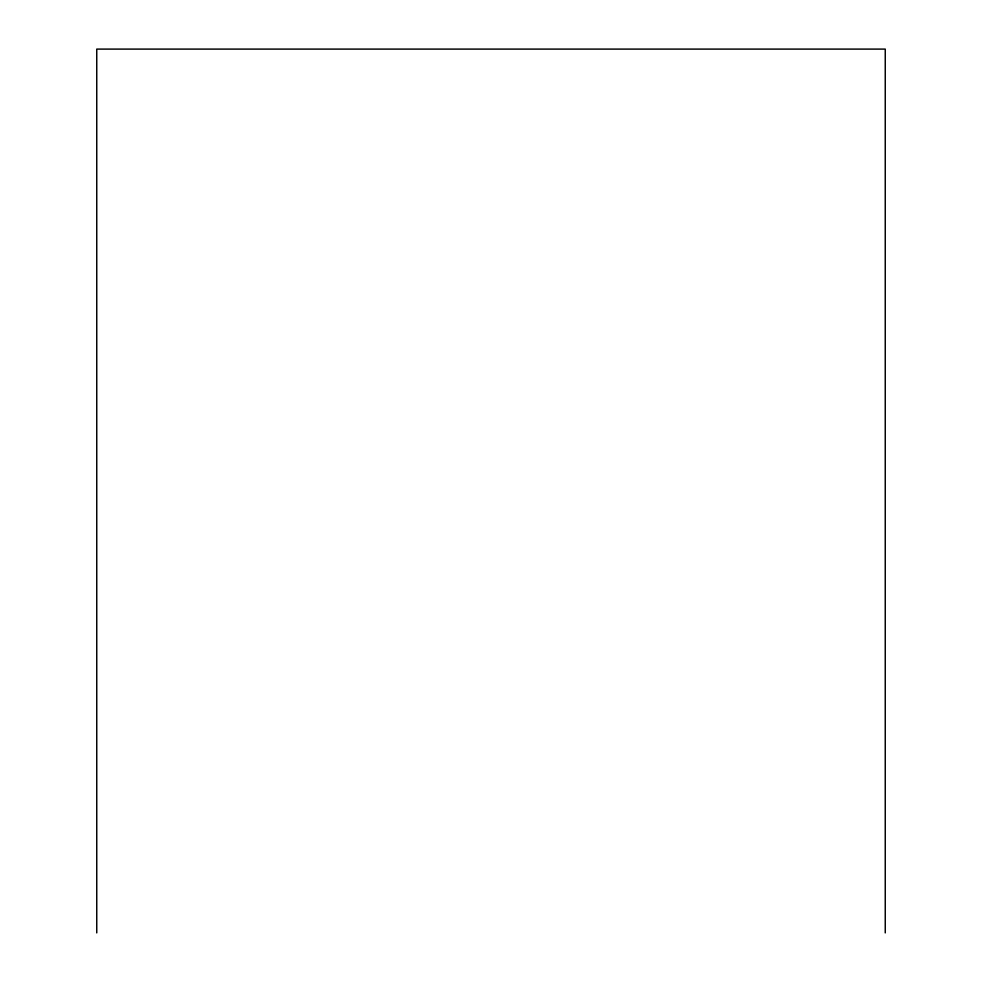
<?xml version="1.0" encoding="UTF-8"?>
<svg xmlns="http://www.w3.org/2000/svg" width="982" height="982" viewBox="0 0 982 982"><rect width="100%" height="100%" fill="white"/><g stroke="black" fill="none" stroke-linecap="round" stroke-linejoin="round"><path stroke-width="1.47" d="M885.248 932.9L885.248 49.1L96.752 49.1L96.752 932.9"/></g></svg>
